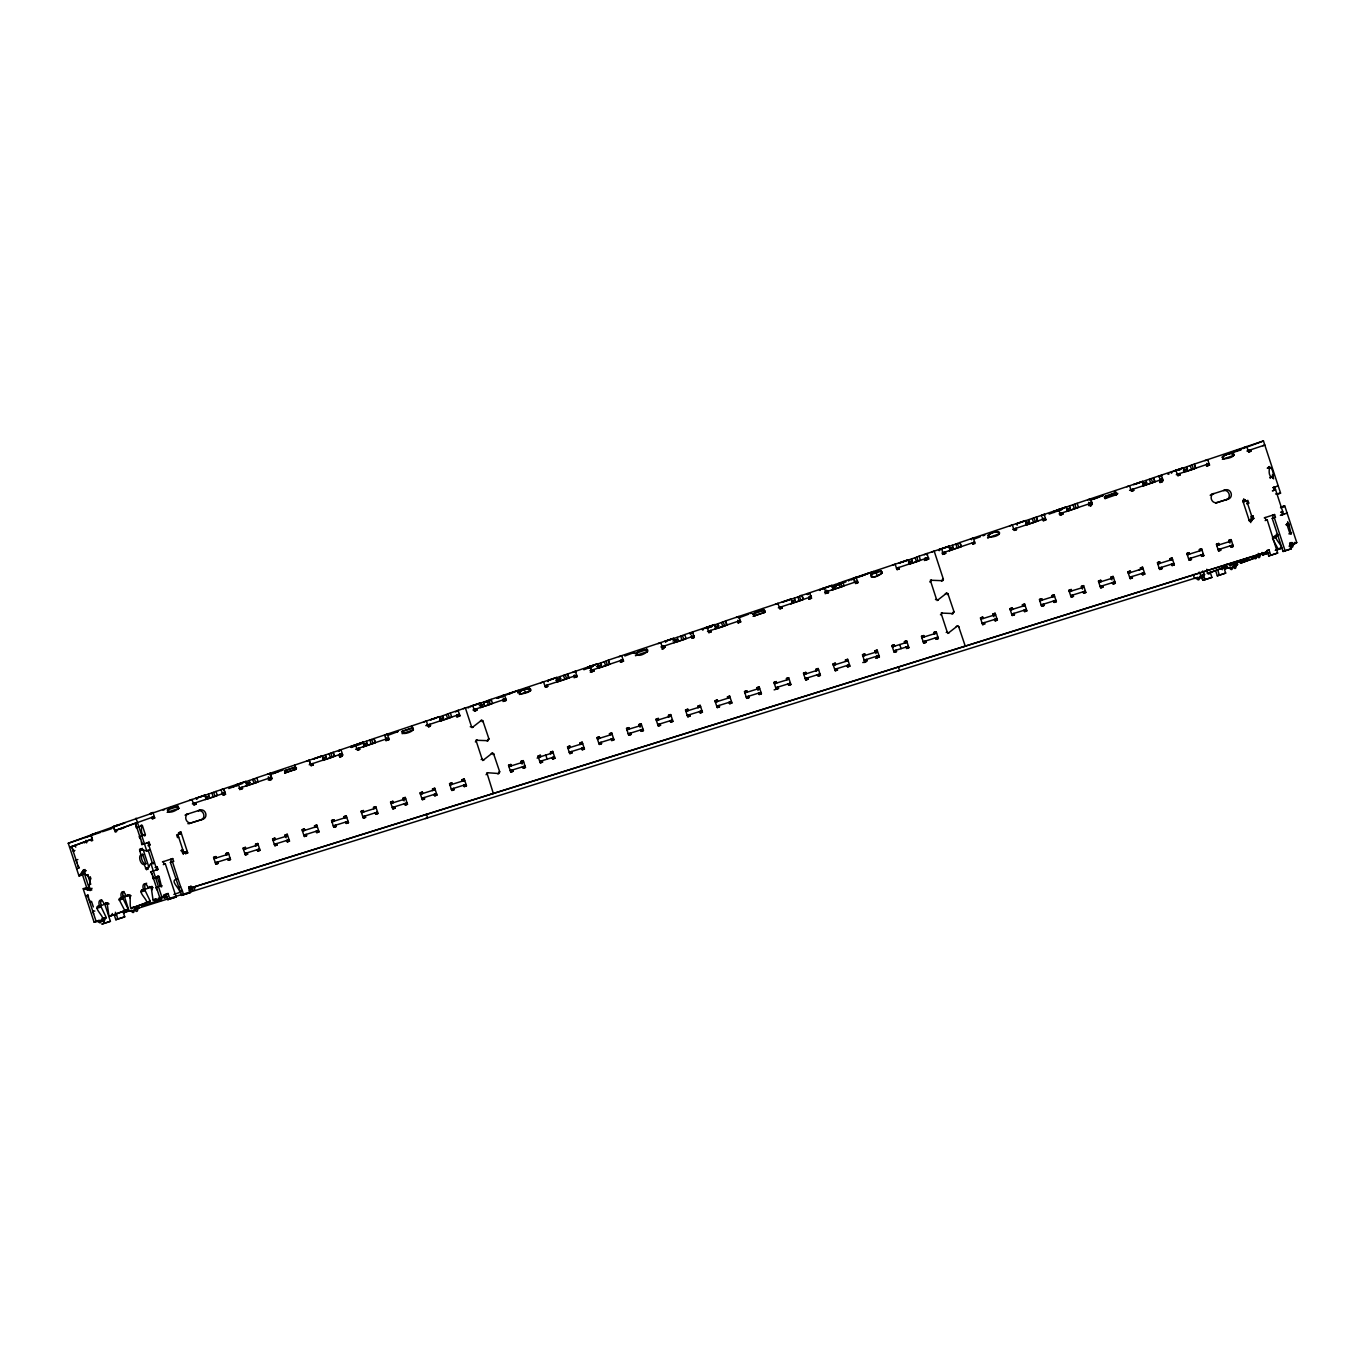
<?xml version="1.0" encoding="UTF-8"?>
<svg xmlns="http://www.w3.org/2000/svg" width="1365" height="1365" viewBox="0 0 1365 1365"><rect width="100%" height="100%" fill="white"/><g stroke="black" fill="none" stroke-linecap="round" stroke-linejoin="round"><path stroke-width="1.5" d="M1114.813 494.778L1114.574 493.823M1258.138 554.753L1256.38 556.425A2.866 1.45 72.7 0 1 1255.681 558.712A2.866 1.45 72.7 0 1 1253.821 557.381L1251.449 557.227L1254.657 556.152M152.198 888.308L152.18 889.741M519.365 694.478L530.251 690.792C531.821 685.793 515.202 691.202 520.253 694.085C537.605 691.816 531.36 683.899 517.745 692.789M79.204 875.938L83.402 870.085L85.159 869.539M85.364 871.177L82.736 874.829L79.016 876.074L69.632 847.324L92.24 838.946L90.841 834.885L117.049 825.535L113.517 826.644L115.291 832.087L116.656 831.575L116.213 830.21L135.408 823.112L142.369 844.423M142.523 848.347L139.537 849.627L140.97 854.865A5.016 2.525 72.7 0 0 140.151 860.496A5.016 2.525 72.7 0 0 144.093 864.386L146.482 869.59L150.747 863.721L154.45 862.492M153.494 863.721L154.279 862.612M1280.489 507.78L1284.567 505.954L1283.765 507.046M412.742 730.207L412.025 725.89L413.424 729.951L412.537 727.937L401.6 731.606M102.785 918.816L101.01 920.488A2.866 1.45 72.7 0 1 100.31 922.774A2.866 1.45 72.7 0 1 98.451 921.443L94.049 922.058L83.146 888.7L86.899 887.574L90.67 888.598M284.603 770.781L295.181 767.181L295.932 769.195L296.461 768.086L295.267 767.164L285.404 770.44L286.155 772.454L284.585 773.034M942.959 580.466L943.369 579.357L941.543 581.081M1278.152 534.466A5.016 2.525 72.7 0 0 1278.357 535.165C1271.225 536.291 1282.093 544.789 1281.581 547.757L1278.032 548.866L1272.897 539.277M1201.132 575.876L1199.357 577.549A2.866 1.45 72.7 0 1 1198.675 579.818A2.866 1.45 72.7 0 1 1196.798 578.487L1194.443 578.351L1193.164 574.443M645.764 649.928L646.771 649.552C631.381 649.382 634.981 661.087 647.505 651.566C648.563 647.181 646.072 653.613 646.874 648.819M472 727.682L481.555 720.276L482.749 720.583L488.994 739.079L487.203 741.058M482.749 760.561L492.304 753.139L493.482 753.446L499.744 771.942L497.952 773.921M937.09 600.583L946.645 593.161L947.822 593.468L954.084 611.964L952.036 614.045M947.839 633.445L957.377 626.04L958.571 626.347L965.243 646.089L963.212 646.839M135.817 908.51L134.043 910.182A2.866 1.45 72.7 0 1 133.361 912.451A2.866 1.45 72.7 0 1 131.484 911.12L129.112 910.984L124.01 895.338M487.629 772.744L498.976 773.546M1281.189 506.927L1284.738 505.818L1296.75 542.587L1289.703 544.993L1289.413 546.119A2.866 1.45 72.7 0 1 1289.447 546.734M129.965 894.723L122.628 897.692L128.174 909.175L124.642 910.284L119.028 899.399L123.191 897.129A5.016 2.525 72.7 0 1 123.515 891.806M130.34 896.31L130.17 897.88M149.689 886.533A5.016 2.525 72.7 0 1 149.945 887.216L148.171 887.779A5.016 2.525 72.7 0 0 144.246 883.889A5.016 2.525 72.7 0 0 143.427 889.536C136.329 890.68 147.096 899.194 146.652 902.129L150.184 901.037L144.639 889.536L152.095 886.533M177.655 808.797L178.73 808.404C166.445 817.601 162.196 806.63 178.03 806.374L178.679 808.421L178.15 806.357L167.195 810.025M413.305 729.883L412.059 730.377M1232.459 455.893L1233.482 455.518C1235.12 450.279 1217.921 456.405 1223.62 458.811C1239.778 457.821 1235.257 447.908 1221.999 457.121M476.999 739.813L476.317 741.383L482.135 759.196L483.756 760.186M942.072 612.714L941.406 614.284L947.225 632.08L948.846 633.07M1234.165 565.554L1232.39 567.226A2.866 1.45 72.7 0 1 1231.708 569.512A2.866 1.45 72.7 0 1 1229.831 568.181L1227.476 568.028L1226.248 564.291M871.092 576.798C874.129 579.255 887.404 570.894 880.169 571.508L881.125 571.133L881.824 573.163L880.852 573.539M998.054 534.312L999.078 533.937C1000.664 528.835 983.773 534.585 989.147 537.247C1005.493 536.343 1000.699 526.173 987.595 535.558M931.34 579.835L930.674 581.405L936.475 599.218L938.113 600.208M83.367 888.683L90.124 890.458L88.964 884.793A5.016 2.525 72.7 0 0 89.783 879.162A5.016 2.525 72.7 0 0 85.859 875.272L83.402 870.085M105.668 902.845A5.016 2.525 72.7 0 1 105.907 903.528L104.15 904.074A5.016 2.525 72.7 0 0 100.225 900.2A5.016 2.525 72.7 0 0 99.406 905.831C92.342 906.821 102.972 915.403 102.614 918.44L106.163 917.331L100.601 905.848L107.511 903.033M1278.288 534.978L1272.726 537.042L1272.521 538.51M357.545 744.3L373.891 738.584L375.273 742.645L363.653 746.757M785.523 601.129L782.077 602.238L790.864 599.081M826.303 587.479L825.825 587.598M1137.096 483.5L1153.442 477.767L1154.824 481.828L1143.205 485.94M168.066 893.495L166.035 894.263L167.81 899.689L169.84 898.938L168.066 893.495L158.016 899.381A2.866 1.45 72.7 0 1 157.333 901.651A2.866 1.45 72.7 0 1 155.456 900.32L153.102 900.183L156.292 899.108M201.747 796.478L215.892 791.444M247.406 785.643L255.869 782.793L254.385 778.767L256.688 777.794L322.345 755.818L323.744 759.878M211.37 797.706L217.274 795.505L216.028 791.393L245.956 781.377L247.355 785.438M255.92 782.776L258.087 781.855L256.825 777.743M322.413 760.356L323.505 759.964L322.106 755.903L313.267 759.077L363.158 742.168L364.54 746.228M330.586 757.814L334.476 756.295L333.077 752.234L334.63 756.244M439.786 716.813L450.262 713.025M481.248 702.941L491.076 699.375M446.27 714.595L447.652 718.655L451.661 717.086L450.416 712.974L480.326 702.958L481.726 707.019M488.687 704.92L492.458 703.436L491.212 699.324L556.732 677.415L558.114 681.459M555.947 677.961L597.529 663.748L598.928 667.809M606.111 661.087L608.261 660.165L609.66 664.226L607.442 665.164L606.111 661.087L597.785 663.953M565.076 679.361L568.847 677.876L567.465 673.815L569 677.825M680.76 636.141L684.65 634.606M724.696 625.938L723.16 621.928L725.463 620.956L726.845 625.016L722.955 626.552M676.34 642.147L686.049 638.666L684.803 634.554L714.731 624.539L716.113 628.6M799.463 600.958C803.149 601.027 796.631 595.038 801.835 595.413L803.234 599.474L802.159 599.918M838.861 583.247L842.632 581.763M801.084 600.378L801.886 600.037M840.482 582.667L841.744 586.779L844.031 585.824L842.785 581.695L908.305 559.786L909.704 563.847M915.267 557.688L919.037 556.203M959.083 547.519L957.548 543.509L959.834 542.553L961.233 546.614L949.613 550.709M916.888 557.108L918.133 561.22L920.437 560.264L919.191 556.135L949.102 546.136L950.501 550.197M1025.559 525.115L1026.651 524.723L1025.269 520.662L1016.413 523.836L1066.304 506.927L1067.703 510.988M1066.355 511.466L1067.464 511.073L1066.065 507.012L1057.21 510.186L1077.036 503.344M1026.958 524.843L1037.639 521.055L1036.24 516.994L1037.775 520.986M1067.771 511.193L1078.435 507.388L1077.19 503.275L1142.71 481.367L1144.092 485.428M1181.032 468.843L1194.238 464.117L1195.638 468.178L1194.017 468.878M1185.912 471.659L1193.744 468.98M111.333 827.855L124.863 822.873M351.351 747.474L360.991 743.874M246.007 785.916L247.099 785.523L245.717 781.462L236.81 784.653L242.253 782.93M556.784 681.954L557.875 681.562L556.476 677.501L548.013 680.538M588.963 668.236L588.417 667.007L597.29 663.851L598.672 667.912L597.58 668.304M822.822 588.605L825.091 587.769L823.078 589.066M1016.447 523.802L1016.857 524.791M1057.21 510.186L1057.653 511.141M286.155 772.454L295.932 769.195L284.688 773.017M402.607 731.231C399.194 736.486 416.973 731.316 412.418 727.954L402.641 731.213L403.34 733.244L402.163 733.688M763.649 612.749C771.208 608.295 749.726 610.309 754.93 615.615L753.071 616.315L764.673 612.373L764.008 610.326L752.78 614.148M881.176 571.116C865.291 571.543 869.846 582.309 881.944 573.129M1114.557 493.072L1115.58 492.697C1085.84 505.46 1125.647 488.687 1116.28 494.727L1105.087 498.549M474.901 705.005L477.221 704.323M474.064 705.193L471.232 706.217L474.252 705.227M714.782 629.077L715.874 628.702L714.475 624.641L705.62 627.798L713.264 625.341M1183.267 467.803L1174.395 470.959L1175.879 470.481M751.484 613.26L750.596 613.516M943.949 548.082L940.144 549.361L948.863 546.222L950.262 550.283L949.17 550.675M838.127 584.493L837.223 584.8L842.836 582.701M826.661 590.209L827.907 592.837M205.211 799.566L206.303 799.173L204.904 795.113L196.048 798.286L201.457 796.58M363.209 746.706L364.301 746.314L362.902 742.253L354.047 745.427L357.715 744.283M433.268 718.843L430.436 719.867L433.456 718.877M429.122 724.559L426.614 725.31M673.986 642.727L675.078 642.352L673.679 638.291L664.823 641.448L671.443 639.332M848.347 580.654L849.201 580.398M1142.761 485.906L1143.853 485.513L1142.454 481.453L1133.598 484.609L1137.267 483.466M69.649 847.324L68.25 843.263L97.871 832.496M152.112 817.379L154.313 816.56L114.831 830.585L113.432 826.525L205.16 795.027L206.542 799.088M117.748 825.125L119.096 824.631L113.432 826.525M85.654 837.41L87.855 836.609M150.218 813.506L153.238 812.482M102.511 831.695L111.589 828.692M189.274 800.436L191.987 799.429L193.779 804.872L196.133 804.087L195.656 802.739L192.363 803.883M221.864 792.365L222.393 793.884L225.106 792.877L223.706 788.816L220.994 789.823L221.437 791.103M176.955 806.766L177.979 806.391M238.363 783.919L235.821 785.438M228.774 788.543L238.175 785.063M267.404 774.296L270.424 773.255M120.239 829.255L124.249 827.634M269.707 774.774L279.125 771.293M306.477 761.226L309.173 760.22L311.288 765.629L313.336 764.878L312.858 763.53L309.224 764.792M273.222 773.597L282.862 770.014L281.412 770.491M72.226 848.296L73.795 850.77M135.937 824.716L136.142 827.685L142.387 825.569L145.39 834.783L144.724 835.96L143.598 835.244L145.355 834.629L144.093 835.107M152.914 812.499L154.723 817.942L152.692 818.693L152.215 817.311M284.398 770.816C286.138 769.109 283.698 772.897 286.104 772.471M294.158 767.557L295.267 767.164M196.133 804.087L194.103 804.838L193.625 803.49M238.738 788.356L271.516 777.35L270.116 773.29L271.925 778.732L269.895 779.483L269.178 777.402M387.609 734.063L384.589 735.087L385.988 739.148L388.701 738.158L355.6 749.266M223.672 788.833L225.532 794.242L223.502 795.01L222.563 792.297M268.308 778.289L271.516 777.35M74.375 850.651L73.113 851.026L74.887 850.463M242.526 788.561L240.496 789.311L240.018 787.963L242.066 787.213L242.526 788.561L239.609 789.618M294.857 769.587L295.932 769.195M296.188 769.178L294.84 765.1L295.557 769.399M423.645 722.034L426.358 721.027L428.183 726.453L430.521 725.668L430.06 724.303L428.03 725.071L428.491 726.419L430.521 725.668M388.53 735.104L397.932 731.606M458.401 710.38L455.552 711.916M463.366 708.708L465.397 707.957L471.454 726.453L473.024 727.306M411.36 728.347L412.384 727.972M338.452 751.381L340.909 749.607L342.734 755.033L340.704 755.783L340.124 754.094M501.723 695.911L504.743 694.87M485.701 702.378L491.178 700.347M496.758 698.283L503.037 695.979M507.831 694.188L514.724 691.663M516.38 690.997L517.574 690.707M359.729 749.351L357.681 750.102L357.221 748.754L359.251 748.003L359.729 749.351L357.374 750.136L355.514 744.727L352.938 745.972M526.139 687.738L527.214 688.625M540.796 682.841L543.526 681.818L545.386 687.243L547.723 686.458L547.263 685.093L545.232 685.844L545.693 687.209L547.723 686.458M186.425 814.444L188.455 813.694A4.777 4.112 69.7 0 0 185.998 819.444A4.777 4.112 69.7 0 0 191.424 822.754L203.214 819.068A4.777 4.112 69.7 0 0 205.671 813.301A4.777 4.112 69.7 0 0 200.245 810.008L186.425 814.444A4.777 4.112 69.7 0 0 185.077 815.212M426.58 725.515L427.757 725.088M385.766 740.683L386.79 740.308L386.312 738.943M387.268 734.097L389.127 739.523L387.097 740.274L386.261 737.851M200.245 810.008L198.215 810.759A4.777 4.112 69.7 0 1 203.556 813.864A4.777 4.112 69.7 0 1 201.525 819.7L203.214 819.068M528.528 689.137L529.586 688.762M590.311 670.727L591.318 670.351L589.936 666.291L587.479 668.065M472.955 710.005L505.835 698.965L503.122 699.972M618.976 656.667L621.689 655.678L623.532 661.104L621.485 661.854L620.904 660.114M458.077 710.414L459.937 715.823L457.906 716.574L457.207 714.543M583.862 669.754L593.263 666.257M476.931 710.141L474.884 710.892L474.423 709.544L476.453 708.793L476.931 710.141L474.303 711.097M528.869 691.304L530.558 690.758L529.62 688.062M624.795 655.985L634.213 652.487M658.049 643.615L660.745 642.608L662.588 648.017L664.926 647.249L664.465 645.884L662.435 646.635L662.895 648L664.926 647.249M502.968 701.508L506.33 700.313L504.47 694.887M573.965 676.255L576.73 675.317L544.891 685.895M634.998 653.562L646.771 649.552M712.342 626.347L706.695 628.446L706.217 627.61M736.179 617.458L738.892 616.468L740.717 621.894L738.687 622.645L737.868 620.222M575.262 671.205L577.139 676.613L575.092 677.364L574.29 675.01M620.375 660.728L623.088 659.739L591.318 670.351M594.116 670.932L592.086 671.682L591.625 670.334L593.656 669.584L594.116 670.932L590.328 672.28M762.933 608.517L765.014 612.322M76.969 862.817L76.082 860.087L77.856 859.54M140.68 839.219L139.111 836.745L143.581 835.192C138.94 832.275 143.769 821.457 140.595 826.03M646.464 651.958L647.505 651.566L635.425 655.627L637.728 654.825L637.028 652.794M738.482 617.953L748.754 614.148M775.235 604.388L777.948 603.398M661.138 647.044L693.881 636.056M691.338 636.994L694.103 636.056M752.815 614.114C755.22 611.895 752.371 615.956 754.913 615.632M821.593 588.878L824.324 587.871L826.183 593.297M762.967 610.718L764.059 610.309M187.841 823.641A4.777 4.112 69.7 0 0 189.394 823.505L191.424 822.754M707.514 631.517L740.291 620.529L737.748 621.467M77.788 865.308L79.358 867.782L76.645 868.771M141.482 841.71L141.704 844.679L149.126 842.205L150.013 844.918L147.983 845.669M201.303 819.768L189.394 823.505M856.316 577.241L853.296 578.282L854.695 582.343L857.715 581.302M692.464 631.995L694.324 637.404L692.294 638.155L691.372 635.459M848.33 580.654L853.825 578.624M865.598 574.273L870.188 572.72M870.307 572.686L873.515 571.491M711.319 631.722L709.288 632.473L708.827 631.125L710.858 630.374L711.319 631.722L708.708 632.678M840.567 583.862L846.044 581.814M851.641 579.75L856.401 577.941M862.697 575.655L868.225 573.402L867.475 573.846M892.369 565.212L895.133 564.189L896.976 569.597L899.33 568.813L898.87 567.465L896.822 568.215L897.3 569.58L899.33 568.813M778.323 607.835L811.049 596.846M871.416 574.392L870.904 574.631M932.159 551.87L934.189 551.119L943.369 579.221L942.294 579.357M147.096 842.956L149.126 842.205M808.677 597.716L811.373 596.812L811.015 595.805M782.128 608.039L780.097 608.79L779.637 607.425L781.667 606.674L782.128 608.039L779.79 608.807L777.931 603.398M824.682 592.325L857.408 581.336M480.531 720.652L481.555 720.276M970.566 539.056L973.586 538.015M809.667 592.785L811.527 598.194L809.496 598.945L808.797 596.914M178.883 832.787L180.914 832.036L187.722 852.886L185.691 853.637M828.521 592.512L826.49 593.263L826.03 591.915L828.06 591.147L828.521 592.512L825.177 593.707M974.746 538.834L980.394 536.735M1009.622 525.986L1012.335 524.979L1014.178 530.388L1016.533 529.603L1016.072 528.255L1014.024 529.006L1014.502 530.371L1016.533 529.603M482.169 721.641L483.176 721.266M856.06 577.259L857.92 582.667L855.889 583.435L854.951 580.671M178.644 834.39L181.357 833.384L176.631 834.868L177.518 837.581L178.696 837.223M470.26 726.743L472.802 727.357M928.558 557.603L925.538 558.643L925.197 557.62M997.354 532.282L998.378 531.906M941.884 553.115L974.661 542.11L972.631 542.861L972.972 543.867M924.361 560.52L926.391 559.769L925.914 558.421M1049.122 514.093L1062.038 509.418M1087.751 499.846L1090.789 498.805M924.241 554.838L926.869 553.576L928.729 558.985L926.699 559.735L925.999 557.705M945.723 553.303L943.693 554.054L943.232 552.706L945.263 551.938L945.723 553.303L942.515 554.446M999.078 533.937L987.526 537.861L989.113 537.349M1090.055 500.324L1099.473 496.826M1126.825 486.776L1129.538 485.769L1131.38 491.178L1133.735 490.393L1133.257 489.045L1131.227 489.796L1131.687 491.144L1133.735 490.393M1093.57 499.146L1103.176 495.563L1101.487 496.126M1012.711 529.415L1045.454 518.427L1042.741 519.434L1042.229 517.898M1104.797 496.348L1115.58 492.697M1059.086 513.905L1091.863 502.9L1090.464 498.839L1092.324 504.248L1090.294 504.999L1089.577 502.934M1041.785 516.635L1041.341 515.373L1044.071 514.366L1045.931 519.775L1043.901 520.526L1043.082 518.154M1204.954 460.619L1207.974 459.596M1089.151 503.907L1091.863 502.9M1062.926 514.093L1060.895 514.844L1060.417 513.479L1062.465 512.728L1062.926 514.093L1059.871 515.185M1104.985 498.566L1106.52 497.986L1105.821 495.956M1231.708 451.679L1233.789 455.483M1115.256 495.103L1116.587 494.693L1115.188 490.632L1115.905 494.949M1244.027 447.566L1246.723 446.56L1248.583 451.969L1250.92 451.184L1250.459 449.836L1248.429 450.587L1248.89 451.934L1250.92 451.184M1129.572 490.325L1162.656 479.217L1159.943 480.224L1159.602 479.2M1227.937 453.76L1237.355 450.279M1223.961 455.449L1241.126 449.853M1242.764 448.624L1263.461 440.963L1280.609 493.192L1277.077 494.301M1231.759 453.863L1232.783 453.487M1176.289 474.696L1209.066 463.69L1206.353 464.68M1161.274 475.139L1163.134 480.565L1161.103 481.316L1160.045 478.262M1180.128 474.884L1178.08 475.634L1177.62 474.269L1179.65 473.518L1180.128 474.884L1177.773 475.668L1175.913 470.243L1173.286 471.505M1222.358 459.288L1233.482 455.518M1246.945 451.047L1264.86 445.024L1262.83 445.775M1207.667 459.63L1209.526 465.038L1207.496 465.789L1206.66 463.383M475.822 740.257L488.226 740.683M180.811 850.668L182.859 849.917L181.664 850.276L182.569 853.006L187.278 851.521L184.565 852.528M475.344 741.878L476.368 741.502M487.936 739.318L488.96 738.943M170.386 862.424L173.594 861.298L172.707 858.585L170.676 859.336L171.563 862.049L170.386 862.424L181.579 895.406L190.486 892.505L188.711 887.062L191.066 886.312L191.51 887.677L189.479 888.427L189.035 887.079L191.066 886.312M155.098 867.44L157.129 866.69L158.016 869.403L155.985 870.153M930.299 580.227L942.567 580.705M163.305 864.625L165.336 863.874L176.153 896.976L167.81 899.689M929.684 581.9L930.708 581.524M85.534 895.986L88.247 894.979L88.452 897.948M152.163 874.351L150.594 871.877L158.016 869.403M88.896 899.313L90.465 901.77M152.607 875.716L152.812 878.685L159.057 876.569L161.565 886.909L160.268 886.243L157.265 877.03L157.76 875.869L158.954 876.33L156.361 877.576M91.301 901.565L89.783 902.026L91.557 901.48L93.332 906.923M491.281 753.514L492.304 753.139M215.909 856.572L213.878 857.339L214.322 858.687L216.352 857.937L215.909 856.572L213.554 857.322L215.772 864.113L218.127 863.38L217.683 862.015L215.653 862.765L216.097 864.13L218.127 863.38M492.901 754.521L493.925 754.128M226.266 853.466L228.296 852.716L230.514 859.506L228.484 860.257L228.04 858.909M481.128 759.571L482.135 759.196M1267.368 468.127C1272.658 462.803 1275.439 480.582 1271.412 476.948C1266.566 474.286 1271.549 462.991 1268.358 467.649M245.41 847.375L243.362 848.126L243.823 849.491L245.854 848.723L245.41 847.375L243.038 848.109L245.273 854.9L247.628 854.166L247.184 852.818L245.154 853.569L245.598 854.917L247.628 854.166M226.027 855.07L228.74 854.063L213.998 858.67M255.75 844.253L257.797 843.502L260.015 850.31L257.985 851.06L257.541 849.695M274.894 838.161L272.863 838.912L273.307 840.277L275.338 839.526L274.894 838.161L272.539 838.895L274.757 845.703L277.112 844.969L276.668 843.604L274.638 844.355L275.082 845.72L277.112 844.969M255.528 845.873L258.241 844.867L243.482 849.474M287.025 840.482L287.469 841.847L289.499 841.096L287.281 834.288L285.251 835.039L286.138 837.769M304.395 828.947L302.365 829.698L302.808 831.063L304.839 830.312L304.395 828.947L302.023 829.681L304.258 836.489L306.613 835.755L306.17 834.39L304.139 835.141L304.583 836.506L306.613 835.755M104.15 904.074L107.954 902.777M123.993 891.499L122.236 892.045A5.016 2.525 72.7 0 1 126.16 895.935C132.61 892.181 128.822 906.224 130.989 907.93L133.855 907.043M148.171 887.779L151.976 886.465M314.752 825.842L316.782 825.074L319.001 831.882L316.97 832.633L316.526 831.268M1211.83 494.267L1213.86 493.516A4.777 4.112 69.7 0 0 1211.403 499.266A4.777 4.112 69.7 0 0 1216.829 502.576L1228.619 498.89A4.777 4.112 69.7 0 0 1231.076 493.14A4.777 4.112 69.7 0 0 1225.668 489.83L1211.83 494.267A4.777 4.112 69.7 0 0 1210.192 495.341M227.358 859.148L230.071 858.158L215.329 862.748M333.879 819.734L331.849 820.501L332.292 821.849L334.323 821.099L333.879 819.734L331.524 820.484L333.743 827.275L336.114 826.542L335.671 825.177L333.623 825.927L334.067 827.292L336.114 826.542M945.365 593.639L946.645 593.161M1225.668 489.83L1223.62 490.581A4.777 4.112 69.7 0 1 1229.046 493.891A4.777 4.112 69.7 0 1 1226.589 499.641L1215.652 503.071M314.513 827.446L317.226 826.439L302.484 831.046M344.236 816.628L346.266 815.878L348.502 822.668L346.454 823.419L346.01 822.071M256.859 849.951L259.572 848.945L244.83 853.552M363.38 810.537L361.35 811.288L361.793 812.653L363.824 811.885L363.38 810.537L361.025 811.271L363.244 818.062L365.598 817.328L365.155 815.98L363.124 816.731L363.568 818.079L365.598 817.328M947.242 594.543L948.265 594.167M159.995 886.397L162.025 885.646L160.268 886.243M344.014 818.232L346.71 817.226L331.968 821.832M373.737 807.415L375.767 806.664L377.986 813.472L375.955 814.222L375.512 812.857M935.469 599.593L936.475 599.218M286.36 840.738L289.056 839.731L274.314 844.338M392.881 801.323L390.834 802.074L391.277 803.439L393.325 802.688L392.881 801.323L390.509 802.057L392.745 808.865L395.099 808.131L394.656 806.766L392.625 807.517L393.069 808.882L395.099 808.131M405.013 803.644L405.456 805.009L407.487 804.258L405.269 797.45L403.221 798.201L404.108 800.931M1272.862 476.453L1272.743 478.415M93.639 913.816L92.752 911.103L94.85 911.069M157.35 890.219L155.781 887.745L158.221 886.943M315.844 831.524L318.557 830.517L303.815 835.124M422.365 792.11L420.335 792.86L420.778 794.225L422.809 793.475L422.365 792.11L420.01 792.843L422.229 799.651L424.583 798.917L424.14 797.552L422.109 798.303L422.553 799.668L424.583 798.917M402.999 799.822L405.712 798.815L390.953 803.422M432.722 789.004L434.753 788.253L436.971 795.044L434.94 795.795L434.497 794.447M345.345 822.31L348.058 821.321L333.299 825.91M451.866 782.913L449.836 783.664L450.279 785.011L452.31 784.261L451.866 782.913L449.495 783.646L451.73 790.437L454.084 789.704L453.641 788.339L451.61 789.107L452.054 790.454L454.084 789.704M432.483 790.608L435.196 789.601L420.454 794.208M462.223 779.79L464.254 779.04L466.472 785.831L464.441 786.598L463.998 785.233M374.829 813.113L377.542 812.107L362.8 816.714M461.984 781.394L464.697 780.405L449.938 784.994M1215.686 503.003L1216.829 502.576M178.525 887.352L180.555 886.602L182.279 890.56L183.61 894.638L181.579 895.406M486.571 773.119L487.834 772.641M404.33 803.9L407.043 802.893L392.284 807.5M510.851 764.485L508.821 765.236L509.264 766.601L511.295 765.85L510.851 764.485L508.497 765.219L510.715 772.027L513.069 771.293L512.626 769.928L510.595 770.679L511.039 772.044L513.069 771.293M1226.589 499.641L1228.619 498.89M522.983 766.806L523.426 768.171L525.457 767.42L523.239 760.612L521.208 761.363L522.095 764.093M486.077 774.74L487.083 773.443L493.328 793.44L491.298 794.191M433.814 794.686L436.527 793.679L421.785 798.286M165.711 894.246L163.663 894.996L164.107 896.361L158.357 898.238M540.335 755.272L538.305 756.022L538.748 757.387L540.796 756.637L540.335 755.272L537.981 756.005L540.199 762.813L542.57 762.08L542.127 760.714L540.096 761.465L540.54 762.83L542.57 762.08M520.969 762.984L523.682 761.977L508.94 766.584M550.692 752.166L552.723 751.415L554.958 758.206L552.927 758.957L552.484 757.609M498.686 772.198L499.709 771.822M163.322 896.6L161.548 898.272A2.866 1.45 72.7 0 1 160.865 900.542A2.866 1.45 72.7 0 1 159.005 899.211M164.107 896.361L166.155 895.594M463.315 785.489L466.028 784.483L451.286 789.089M569.836 746.075L567.806 746.826L568.25 748.174L570.28 747.423L569.836 746.075L567.482 746.809L569.7 753.599L572.054 752.866L571.611 751.501L569.58 752.269L570.024 753.617L572.054 752.866M550.47 753.77L553.183 752.763L538.424 757.37M115.837 919.754L117.868 918.986L116.537 914.908L114.506 915.659L115.837 919.754L124.744 916.853L122.969 911.41L125.324 910.66L125.768 912.025L123.737 912.776L123.294 911.428M180.231 891.311L182.279 890.56M580.193 742.952L582.224 742.202L584.442 748.993L582.411 749.76L581.968 748.395M158.357 900.354L142.096 906.172L145.645 905.063M167.008 896.941L164.107 898.016L167.213 897.061M173.867 894.416L180.385 892.198M192.823 887.387L191.049 889.059L196.355 886.277M599.337 736.861L597.29 737.612L597.751 738.977L599.781 738.226L599.337 736.861L596.966 737.595L599.201 744.403L601.556 743.652L601.112 742.304L599.081 743.055L599.525 744.42L601.556 743.652M1277.043 486.35L1278.22 485.906L1272.862 487.732L1274.688 487.015L1283.578 514.213L1281.035 515.151M579.954 744.556L582.667 743.567L567.925 748.157M609.677 733.739L611.725 732.988L613.943 739.796L611.912 740.547L611.469 739.182M1243.754 498.788L1243.959 501.757L1246.672 500.75L1252.609 518.888M522.3 767.062L525.013 766.055L510.271 770.662M628.821 727.647L626.791 728.398L627.235 729.763L629.265 729.012L628.821 727.647L626.467 728.381L628.685 735.189L631.039 734.455L630.596 733.09L628.565 733.841L629.009 735.206L631.039 734.455M1245.494 501.126L1245.051 499.761L1243.02 500.511L1243.464 501.876M640.953 729.968L641.396 731.333L643.427 730.582L641.209 723.774L639.178 724.542L640.066 727.255M941.168 613.056L953.316 613.568M110.411 921.324L102.068 924.037L110.411 921.324L104.644 903.698M551.801 757.848L554.514 756.841L539.755 761.448M658.322 718.434L656.292 719.201L656.736 720.549L658.766 719.799L658.322 718.434L655.968 719.184L658.186 725.975L660.541 725.242L660.097 723.877L658.067 724.627L658.51 725.992L660.541 725.242M668.679 715.328L670.71 714.577L672.928 721.368L670.898 722.119L670.454 720.771M940.434 614.779L941.441 614.404M581.285 748.651L583.998 747.645L569.256 752.251M687.806 709.237L685.776 709.988L686.22 711.353L688.25 710.585L687.806 709.237L685.452 709.971L687.67 716.761L690.042 716.028L689.598 714.68L687.55 715.431L688.011 716.779L690.042 716.028M668.441 716.932L671.153 715.925L656.411 720.532M698.163 706.115L700.194 705.364L702.429 712.172L700.399 712.922L699.938 711.557M953.026 612.22L954.05 611.844M610.786 739.438L613.499 738.431L598.757 743.038M717.308 700.023L715.277 700.774L715.721 702.139L717.751 701.388L717.308 700.023L714.953 700.757L717.171 707.565L719.526 706.831L719.082 705.466L717.052 706.217L717.495 707.582L719.526 706.831M1246.706 503.856L1248.736 503.105L1247.849 500.392L1243.14 501.859M697.942 707.735L700.637 706.729L685.895 711.336M727.664 696.901L729.695 696.15L731.913 702.958L729.883 703.709L729.439 702.344M640.287 730.224L642.983 729.217L628.241 733.824M747.252 692.174L746.809 690.809L744.761 691.56L745.205 692.925M758.94 693.13L759.384 694.495L761.414 693.744L759.196 686.936L757.148 687.704L758.053 690.417M669.771 721.01L672.484 720.02L657.742 724.61M776.293 681.596L774.262 682.364L774.706 683.711L776.736 682.961L776.293 681.596L773.938 682.346L776.156 689.137M756.927 689.308L759.64 688.301L744.88 692.908M786.65 678.49L788.68 677.74L790.898 684.53L788.868 685.281L788.424 683.933M699.272 711.813L701.985 710.807L687.226 715.414M805.794 672.399L803.763 673.15L804.207 674.515L806.237 673.747L805.794 672.399L803.422 673.133L805.657 679.924L808.012 679.19L807.568 677.842L805.538 678.593L805.981 679.941L808.012 679.19M816.151 669.277L818.181 668.526L820.399 675.334L818.369 676.085L817.925 674.72M728.756 702.6L731.469 701.593L716.727 706.2M835.278 663.185L833.247 663.936L833.691 665.301L835.721 664.55L835.278 663.185L832.923 663.919L835.141 670.727L837.513 669.993L837.069 668.628L835.022 669.379L835.465 670.744L837.513 669.993M815.912 670.898L818.625 669.891L803.866 674.498M845.635 660.063L847.665 659.312L849.9 666.12L847.853 666.871L847.409 665.506M758.257 693.386L760.97 692.379L746.211 696.986M864.779 653.971L862.748 654.722L863.192 656.087L865.222 655.337L864.779 653.971L862.424 654.705L864.642 661.513L866.997 660.779L866.553 659.414L864.523 660.165L864.966 661.53L866.997 660.779M749.027 697.617L746.996 698.368L746.553 697.003L748.583 696.252L749.027 697.617L746.672 698.351L744.437 691.543L746.809 690.809M876.91 656.309L877.354 657.657L879.384 656.906L877.166 650.115L875.136 650.866L876.023 653.579M787.742 684.172L790.454 683.183L775.712 687.772M894.263 644.775L892.232 645.526L892.676 646.874L894.723 646.123L894.263 644.775L891.908 645.509L894.126 652.299L896.498 651.566L896.054 650.201L894.024 650.968L894.467 652.316L896.498 651.566M425.556 818.539L427.603 817.789L426.358 813.967M778.511 688.404L776.48 689.154L776.037 687.789L778.067 687.039L778.511 688.404L774.126 689.888M904.62 641.652L906.65 640.902L908.885 647.693L906.855 648.46L906.411 647.095M817.243 674.975L819.956 673.969L805.214 678.576M923.764 635.561L921.733 636.312L922.177 637.677L924.207 636.926L923.764 635.561L921.409 636.295L923.627 643.103L925.982 642.352L925.538 641.004L923.508 641.755L923.951 643.12L925.982 642.352M904.398 643.256L907.111 642.267L892.352 646.856M934.121 632.439L936.151 631.688L938.369 638.496L936.339 639.247L935.895 637.882M846.744 665.762L849.457 664.755L834.697 669.362M933.882 634.06L936.595 633.053L921.853 637.66M1251.415 519.263L1251.876 520.611L1249.828 521.379L1249.385 520.014L1253.787 518.529L1252.899 515.799L1250.852 516.55L1251.756 519.28M956.234 626.467L957.377 626.04M876.228 656.548L878.941 655.541L864.199 660.148M983.192 618.499L982.749 617.134L980.718 617.884L981.162 619.249M994.88 619.471L995.324 620.819L997.371 620.068L995.136 613.277L993.106 614.028L993.993 616.741M862.765 662.571L866.417 661.223M905.729 647.351L908.442 646.345L893.683 650.951M946.201 632.456L947.225 632.08M1012.25 607.937L1010.219 608.688L1010.663 610.036L1012.693 609.285L1012.25 607.937L1009.895 608.671L1012.113 615.461L1014.468 614.728L1014.024 613.363L1011.994 614.131L1012.438 615.479L1014.468 614.728M992.867 615.632L995.58 614.625L980.838 619.232M1022.607 604.814L1024.637 604.064L1026.855 610.855L1024.825 611.622L1024.381 610.257M935.213 638.138L937.926 637.131L923.184 641.738M1041.734 598.723L1039.703 599.474L1040.147 600.839L1042.178 600.088L1041.734 598.723L1039.379 599.457L1041.597 606.265L1043.969 605.514L1043.525 604.166L1041.478 604.917L1041.939 606.282L1043.969 605.514M1022.368 606.418L1025.081 605.429L1010.339 610.019M1052.091 595.601L1054.121 594.85L1056.356 601.658L1054.326 602.409L1053.865 601.044M1071.235 589.509L1069.205 590.26L1069.648 591.625L1071.679 590.874L1071.235 589.509L1068.88 590.243L1071.098 597.051L1073.453 596.317L1073.009 594.952L1070.979 595.703L1071.423 597.068L1073.453 596.317M1272.231 518.376L1275.456 517.25L1274.569 514.537L1272.521 515.288L1273.426 518L1272.231 518.376L1283.049 551.477L1291.392 548.747L1289.618 543.304L1291.973 542.57L1292.416 543.935M1280.66 512.25L1282.69 511.5L1281.513 511.858L1282.4 514.588L1287.11 513.104L1286.103 513.479M1051.869 597.222L1054.565 596.215L1039.823 600.822M1083.366 591.83L1083.81 593.195L1085.84 592.444L1083.622 585.636L1081.592 586.404L1082.479 589.117M994.215 619.71L996.911 618.72L982.169 623.31M1100.736 580.296L1098.688 581.063L1099.132 582.411L1101.18 581.661L1100.736 580.296L1098.364 581.046L1100.6 587.837L1102.954 587.104L1102.51 585.739L1100.48 586.489L1100.924 587.854L1102.954 587.104M1112.867 582.633L1113.311 583.981L1115.341 583.23L1113.123 576.439L1111.076 577.19L1111.98 579.903M1265.167 520.577L1267.198 519.826L1277.64 553.047L1268.716 555.947L1266.942 550.505L1268.972 549.754L1270.747 555.197L1268.716 555.947M1023.699 610.513L1026.412 609.507L1011.67 614.114M1130.22 571.099L1128.19 571.85L1128.633 573.215L1130.664 572.447L1130.22 571.099L1127.865 571.833L1130.084 578.624L1132.438 577.89L1131.995 576.542L1129.964 577.293L1130.408 578.641L1132.438 577.89M1110.854 578.794L1113.567 577.787L1098.808 582.394M1140.577 567.976L1142.607 567.226L1144.826 574.034L1142.795 574.784L1142.351 573.419M1053.2 601.3L1055.913 600.293L1041.154 604.9M1159.721 561.885L1157.691 562.636L1158.134 564.001L1160.165 563.25L1159.721 561.885L1157.349 562.619L1159.585 569.427L1161.939 568.693L1161.496 567.328L1159.465 568.079L1159.909 569.444L1161.939 568.693M1138.666 570.075L1143.051 568.591L1128.309 573.198M1170.078 558.763L1172.108 558.012L1174.327 564.82L1172.296 565.571L1171.852 564.206M1082.684 592.086L1085.397 591.079L1070.655 595.686M1189.205 552.671L1187.175 553.422L1187.618 554.787L1189.649 554.036L1189.205 552.671L1186.85 553.405L1189.069 560.213L1191.44 559.479L1190.997 558.114L1188.949 558.865L1189.393 560.23L1191.44 559.479M1169.839 560.384L1172.552 559.377L1157.81 563.984M1199.562 549.566L1201.592 548.798L1203.828 555.606L1201.78 556.357L1201.337 555.009M1112.185 582.872L1114.898 581.882L1100.156 586.472M1218.706 543.458L1216.676 544.226L1217.119 545.573L1219.15 544.823L1218.706 543.458L1216.351 544.208L1218.57 550.999L1220.924 550.266L1220.481 548.901L1218.45 549.651L1218.894 551.016M1230.838 545.795L1231.281 547.143L1233.312 546.392L1231.093 539.602L1229.063 540.352L1229.95 543.065M1141.686 573.675L1144.382 572.669L1129.64 577.276M1228.824 541.956L1231.537 540.95L1216.795 545.556M1171.17 564.462L1173.883 563.455L1159.141 568.062M1200.671 555.248L1203.384 554.241L1188.625 558.848M1286.018 524.74L1288.679 523.87L1291.222 534.176L1289.959 533.681L1286.888 524.314L1287.417 523.136L1288.628 523.716L1286.513 524.331M1230.155 546.034L1232.868 545.044L1218.126 549.651M897.47 671.188L899.501 670.437L898.255 666.632M1288.867 533.869L1291.648 532.93L1290.625 533.306M1261.687 553.644L1259.912 555.316A2.866 1.45 72.7 0 1 1259.332 557.551A2.866 1.45 72.7 0 1 1257.557 556.63M1268.972 549.754L1265.031 552.603L189.479 888.427M1291.973 542.57L1289.942 543.321L1290.386 544.686M1208.537 574.068L1210.567 573.317L1211.898 577.395L1202.975 580.296L1202.087 577.583M1224.2 567.669L1224.661 569.034L1226.691 568.284L1226.248 566.919L1223.876 567.652L1225.668 573.095L1217.324 575.825L1215.976 571.747M1255.203 557.773L1240.461 563.216L1255.783 557.756M1268.375 552.893L1262.471 555.077L1268.955 552.876M1275.251 550.334L1281.735 548.15L1275.831 550.334M1258.735 556.664L1259.281 556.442M1296.75 542.587L1292.945 545.01A2.866 1.45 72.7 0 1 1290.932 546.717M1202.975 580.296L1211.898 577.395M1217.324 575.825L1225.668 573.095M1283.049 551.477L1291.392 548.747M122.867 823.573L124.573 822.976M254.385 778.767L242.543 782.827M208.367 794.174L209.067 796.205L205.415 797.501M249.164 780.524L249.863 782.554L246.229 783.851M325.382 755.033L326.269 756.995L322.618 758.292M396.311 732.084L397.863 731.538M366.366 741.314L367.066 743.345L363.414 744.642M442.755 715.772L443.454 717.802L441.134 718.621M511.124 693.284L508.548 693.966L509.572 693.829M483.551 702.122L484.251 704.152L481.282 705.193M591.625 666.734L593.041 666.239M559.94 676.562L560.64 678.593L558.336 679.412M600.736 662.912L601.436 664.943L599.133 665.762M682.056 640.236L680.657 636.175L674.839 638.172M723.16 621.928L715.635 624.522M677.142 637.353L677.842 639.383L675.538 640.202M715.669 626.774L718.638 625.733L717.939 623.703M799.549 596.369L790.335 599.542M841.744 586.779L840.14 587.342L838.639 583.316L832.155 585.551M794.328 598.143L795.01 600.173L792.707 600.992M835.124 584.493L835.824 586.523L833.52 587.342M918.133 561.22L916.546 561.783L915.028 557.756L907.537 560.332M957.548 543.509L944.239 548.065M911.513 558.933L912.212 560.964L908.578 562.244M952.326 545.283L953.026 547.314L949.375 548.593M1028.715 519.724L1029.415 521.754L1025.78 523.034M1069.512 506.074L1070.211 508.104L1066.918 509.264M1145.918 480.514L1146.617 482.545L1142.624 483.944M1186.714 466.864L1187.413 468.895L1183.421 470.294M213.674 792.382L215.124 796.426M332.258 757.234L330.927 753.156M373.054 743.584L371.741 739.506M682.432 635.544L683.899 639.588M566.629 678.832L565.298 674.737M1034.022 517.932L1035.472 521.959M1076.217 508.343L1074.886 504.248M877.149 657.759L875.613 658.271M518.478 690.4L517.676 690.673M866.024 661.871L864.062 662.52M1060.571 509.845L1062.704 509.094M607.357 665.199L605.753 665.762M433.814 718.655L439.291 716.71L440.69 720.771L439.598 721.147M474.628 705.005L480.088 703.06L481.487 707.121L480.395 707.497M590.465 670.829L593.212 669.857M825.637 587.581L831.66 585.431L833.06 589.492L831.968 589.885M865.325 574.375L859.37 576.576L860.274 576.286M662.213 649.006L663.851 648.409L662.025 648.904M791.171 603.535L792.263 603.142L791.103 598.996L725.6 620.904L726.999 624.965M825.398 592.222L828.128 591.25M908.356 564.325L909.465 563.933L908.066 559.872L899.211 563.028L902.777 561.919M1091.318 499.982L1090.43 500.29M1183.557 472.256L1184.649 471.863L1183.506 467.717L1153.579 477.716L1154.978 481.777M1090.191 505.818L1091.283 505.425M240.547 784.193L242.356 783.561M982.988 535.78L984.848 535.148M1169.105 473.962L1167.979 474.355M709.681 627.218L711.796 626.501M113.96 826.985L111.418 827.838M163.049 810.11L164.5 809.599M861.998 575.911L855.974 577.89M480.582 703.163L479.217 703.64M632.114 653.17L634.077 652.504M598.467 665.984L597.102 666.461M715.328 626.893L718.638 625.733M1178.882 470.243L1180.043 469.833M358.807 744.607L360.906 743.908M487.902 701.866L486.896 702.207M831.473 585.773L830.091 586.25M498.822 697.822L497.338 698.112L502.917 696.218M907.179 560.452L903.425 561.715M270.884 779.023L269.127 779.603L268.291 776.839M1091.386 504.504L1089.475 505.135L1088.639 502.371M508.684 693.915L515.748 691.509M789.635 599.781L785.575 601.129M860.257 576.303L865.564 574.494M478.535 703.879L477.545 704.204M1088.656 503.821L1091.181 502.985M595.055 664.892L593.314 665.472M833.315 586.268L838.724 584.493M268.632 778.169L271.021 777.385M329.084 753.787L330.484 757.848L322.857 760.407M487.066 700.945L488.465 705.005L484.643 706.268M1263.461 440.963L1194.375 464.066L1195.774 468.127M436.425 717.973L434.207 718.69M508.138 694.103L508.974 694.017M548.218 680.487L552.057 679.275M553.61 678.763L552.501 679.122M1176.545 470.26L1180.094 469.168M497.269 698.146L498.344 697.976M829.118 586.592L826.32 587.479M1032.23 518.546L1033.629 522.607M1190.229 465.687L1191.628 469.748M1235.206 451.218L1240.87 449.324M881.125 571.133L871.331 574.409L872.047 576.439M68.25 843.263L100.805 832.292M205.791 797.314L209.067 796.205M246.587 783.664L249.863 782.554M322.976 758.104L326.269 756.995M363.79 744.454L367.066 743.345M440.161 718.894L443.454 717.802M479.32 705.79L484.251 704.152M555.709 680.231L560.64 678.593M596.522 666.581L601.436 664.943M672.911 641.021L677.842 639.383M791.734 601.265L795.01 600.173M832.531 587.615L835.824 586.523M908.936 562.056L912.212 560.964M949.733 548.406L953.026 547.314M1026.139 522.846L1029.415 521.754M1066.935 509.196L1070.211 508.104M1143.341 483.637L1146.617 482.545M1184.138 469.987L1187.413 468.895M213.281 797.058L211.882 792.997M661.325 646.788L662.742 646.31M193.369 803.49L225.106 792.877M310.572 764.281L342.308 753.668L339.424 754.163M403.34 733.244L413.117 729.985M425.846 725.651L459.493 714.475L456.593 714.97M754.93 615.615L764.707 612.356M896.481 568.267L928.251 557.637M206.61 799.293L210.415 798.013M440.042 721.198L442.891 720.242M443.847 719.918L446.713 718.963M480.838 707.548L483.705 706.592M558.183 681.664L564.854 679.446L563.455 675.385M593.28 669.925L590.328 670.642M598.979 668.014L605.65 665.796L604.251 661.735M717.137 628.497L722.853 626.586L721.454 622.525M790.659 603.893L793.526 602.938M794.464 602.613L799.225 601.027L797.843 596.966M824.801 592.478L827.651 591.523M832.411 589.919L834.322 589.288M835.278 588.963L840.038 587.377M908.817 564.359L916.427 561.817M1074.426 508.957L1073.026 504.896M1150.832 483.398L1149.432 479.337M223.212 795.095L225.532 794.242M339.237 756.278L342.734 755.033M456.575 717.017L459.937 715.823M574.068 677.705L577.139 676.613M694.324 637.404L691.987 638.189L691.526 636.841M808.763 599.184L811.527 598.194M924.941 560.332L928.729 558.985M1043.167 520.765L1045.931 519.775M1159.636 481.811L1163.134 480.565M269.639 780.183L271.174 779.893M428.576 727.016L429.531 726.692M1090.004 505.715L1090.942 505.408M69.632 847.324L75.297 845.362M341.847 756.176L339.714 756.893L341.677 756.312M1090.567 505.75L1091.522 505.442M1160.216 482.459L1162.042 481.845M539.892 757.251L537.11 758.104M1016.891 523.682L1017.437 524.911M508.258 694.068L509.282 693.915M497.133 698.18L497.901 698.129M518.086 692.669L519.297 692.26M635.288 653.46L636.807 652.948M1159.721 480.292L1161.24 479.78M1159.516 480.429L1161.342 479.815M178.679 808.421L167.178 812.329L168.97 811.663L168.27 809.633M339.117 754.896L341.25 754.197M1088.536 505.596L1092.324 504.248M1206.472 466.13L1209.526 465.038M506.33 700.313L503.975 701.098L503.514 699.733M620.324 662.247L623.532 661.104M737.817 622.935L740.717 621.894M857.92 582.667L855.599 583.52L855.121 582.104M154.723 817.942L152.249 818.846L151.925 817.362M268.274 780.029L271.925 778.732M313.336 764.878L310.981 765.663L309.121 760.237M386.363 740.513L389.127 739.523M1159.806 482.528L1162.349 481.743M339.817 756.927L341.95 756.227M516.653 691.031L515.475 691.407M593.075 665.557L588.486 667.007M504.402 695.502L507.456 694.512M1238.908 449.802L1240.887 449.17M94.458 833.896L90.926 835.005L92.701 840.448L91.353 840.942L90.909 839.594L71.697 846.692L75.246 845.6L75.757 847.204M1267.454 468.195L1270.081 467.956M1273.545 490.479L1272.368 490.854L1275.575 489.728L1274.398 490.103L1273.511 487.373M180.914 832.036L178.542 832.769L178.986 834.134M1245.051 499.761L1242.696 500.494L1249.504 521.362L1251.876 520.611M148.836 845.293L150.013 844.918M1247.559 503.48L1248.736 503.105M139.639 850.787L142.967 849.747M150.338 849.866L146.584 850.975L139.878 849.167M84.528 871.194L86.285 870.648M140.97 854.865L142.745 854.302L145.85 863.823L144.093 864.386M85.859 875.272L87.616 874.726A5.016 2.525 72.7 0 1 87.991 874.641M1251.705 516.175L1252.899 515.799M1249.06 519.997L1253.787 518.529M187.722 852.886L185.367 853.62L184.923 852.272L182.893 853.023L183.337 854.371M88.964 884.793L90.738 884.247L87.616 874.726M162.418 861.912L172.707 858.585M1264.263 517.864L1274.569 514.537M145.458 868.584L148.068 867.628M146.55 869.573L148.307 869.027M1280.37 515.339L1283.51 514.349M165.336 863.874L164.158 864.25L163.271 861.52M173.594 861.298L172.417 861.673L180.555 886.602M1267.198 519.826L1266.02 520.202L1265.116 517.471M1275.456 517.25L1274.279 517.625L1285.096 550.726M155.951 867.048L157.129 866.69M90.295 888.871L92.069 888.325M90.073 890.492L91.83 889.929M228.296 852.716L225.942 853.449L226.385 854.814M257.797 843.502L255.426 844.235L255.869 845.6M287.281 834.288L284.927 835.022L285.37 836.387M316.782 825.074L314.428 825.825L314.871 827.173M346.266 815.878L343.912 816.611L344.355 817.976M375.767 806.664L373.413 807.398L373.856 808.763M405.269 797.45L402.897 798.184L403.34 799.549M434.753 788.253L432.398 788.987L432.841 790.335M464.254 779.04L461.882 779.773L462.325 781.138M523.239 760.612L520.884 761.363L521.328 762.711M552.723 751.415L550.368 752.149L550.812 753.514M582.224 742.202L579.869 742.935L580.313 744.3M611.725 732.988L609.353 733.722L609.797 735.087M641.209 723.774L638.854 724.525L639.298 725.873M670.71 714.577L668.355 715.311L668.799 716.676M700.194 705.364L697.839 706.097L698.283 707.462M729.695 696.15L727.34 696.884L727.784 698.249M759.196 686.936L756.824 687.687L757.268 689.035M788.68 677.74L786.325 678.473L786.769 679.838M818.181 668.526L815.809 669.26L816.253 670.625M847.665 659.312L845.31 660.046L845.754 661.411M877.166 650.115L874.811 650.849L875.255 652.197M906.65 640.902L904.295 641.635L904.739 643M936.151 631.688L933.796 632.422L934.24 633.787M982.749 617.134L980.394 617.867L982.612 624.675L984.984 623.942L984.523 622.577L982.493 623.327L982.937 624.692M995.136 613.277L992.782 614.011L993.225 615.376M1024.637 604.064L1022.283 604.797L1022.726 606.162M1054.121 594.85L1051.767 595.584L1052.21 596.949M1083.622 585.636L1081.268 586.387L1081.711 587.735M1113.123 576.439L1110.752 577.173L1111.195 578.538M1142.607 567.226L1140.253 567.959L1140.696 569.324M1172.108 558.012L1169.737 558.746L1170.197 560.111M1201.592 548.798L1199.238 549.549L1199.681 550.897M1231.093 539.602L1228.739 540.335L1229.182 541.7M272.983 840.26L287.384 835.926M361.469 812.636L376.211 808.029M597.409 738.96L612.168 734.353M626.91 729.746L641.311 725.412M715.396 702.122L730.139 697.515M774.382 683.694L788.782 679.361M833.367 665.284L848.109 660.677M862.868 656.07L877.251 651.736M1069.324 591.608L1083.708 587.274M1187.294 554.77L1202.036 550.163M1286.41 524.723L1287.519 524.382M230.514 859.506L228.16 860.24L227.716 858.892M260.015 850.31L257.661 851.043L257.217 849.678M289.499 841.096L287.145 841.83L286.701 840.465M319.001 831.882L316.646 832.616L316.202 831.268M348.502 822.668L346.13 823.419L345.686 822.054M377.986 813.472L375.631 814.205L375.187 812.84M407.487 804.258L405.132 804.992L404.671 803.627M436.971 795.044L434.616 795.778L434.172 794.43M466.472 785.831L464.117 786.581L463.673 785.216M525.457 767.42L523.102 768.154L522.659 766.789M554.958 758.206L552.586 758.94L552.143 757.592M584.442 748.993L582.087 749.743L581.644 748.378M613.943 739.796L611.588 740.53L611.145 739.165M643.427 730.582L641.072 731.316L640.629 729.951M672.928 721.368L670.573 722.102L670.13 720.754M702.429 712.172L700.057 712.905L699.614 711.54M731.913 702.958L729.558 703.692L729.115 702.327M761.414 693.744L759.059 694.478L758.599 693.13M790.898 684.53L788.543 685.281L788.1 683.916M820.399 675.334L818.044 676.067L817.601 674.702M849.9 666.12L847.529 666.854L847.085 665.489M879.384 656.906L877.03 657.64L876.586 656.292M908.885 647.693L906.514 648.443L906.07 647.078M938.369 638.496L936.015 639.23L935.571 637.865M997.371 620.068L995 620.802L994.556 619.454M1026.855 610.855L1024.501 611.605L1024.057 610.24M1056.356 601.658L1053.985 602.392L1053.541 601.027M1085.84 592.444L1083.486 593.178L1083.042 591.813M1115.341 583.23L1112.987 583.964L1112.543 582.616M1144.826 574.034L1142.471 574.767L1142.027 573.402M1174.327 564.82L1171.972 565.554L1171.528 564.189M1203.828 555.606L1201.456 556.34L1201.012 554.992M1233.312 546.392L1230.957 547.143L1230.513 545.778M141.397 890.287L145.202 888.973A5.016 2.525 72.7 0 1 146.669 883.274M176.87 879.214C169.072 880.101 180.009 888.786 179.685 891.823L180.794 891.482M1272.777 537.025L1276.326 535.916M1278.357 535.165L1276.582 535.711A5.016 2.525 72.7 0 1 1276.241 534.312M126.16 895.935L127.935 895.372A5.016 2.525 72.7 0 0 127.679 894.672M155.866 898.887L152.999 899.791L151.327 888.137L153.102 887.574M119.386 898.443L122.918 897.334M141.158 891.891L144.707 890.782M1272.777 538.561L1276.087 537.52M129.317 896.276L131.091 895.73M97.376 906.599L101.164 905.285A5.016 2.525 72.7 0 1 101.744 899.774M119.147 900.047L122.696 898.938M112.305 913.526L112.51 914.977L108.961 916.086L107.306 904.432L109.064 903.886M97.137 908.203L100.669 907.094M191.51 887.677L1267.061 551.852M1289.754 544.976L1294.72 543.338L1294.412 542.4M1244.999 559.189L1248.548 558.08M179.839 892.198L180.948 891.857M158.016 899.381L161.548 898.272M1259.912 555.316L1257.131 556.34M1289.413 546.119L1292.945 545.01M155.456 900.32L157.231 899.774M164.022 897.624L167.554 896.515M189.155 889.809L190.708 889.315M1229.336 564.991L1231.111 564.428M1231.998 564.154L1232.885 563.882M1253.821 557.381L1255.578 556.818M1265.918 553.559L1262.369 554.668L1262.062 552.484M160.319 899.143L161.207 898.87M1222.989 567.345L1226.538 566.236M1258.462 556.255L1259.571 555.913L1258.189 553.354M141.994 905.78L145.543 904.671M1210.857 572.037L1207.325 573.146L1206.762 569.256M1243.89 561.715L1240.358 562.824L1240.051 560.64M135.647 908.135L139.196 907.025M101.351 919.345L106.316 917.707L104.542 919.396A2.866 1.45 72.7 0 1 103.962 921.614A2.866 1.45 72.7 0 1 102.204 920.693M134.384 909.039L139.349 907.401L137.575 909.073A2.866 1.45 72.7 0 1 136.892 911.359A2.866 1.45 72.7 0 1 135.033 910.011L134.862 909.773M1199.698 576.405L1204.664 574.767L1202.906 576.439A2.866 1.45 72.7 0 1 1202.411 578.606A2.866 1.45 72.7 0 1 1200.791 578.06M1232.732 566.083L1237.697 564.445L1235.939 566.117A2.866 1.45 72.7 0 1 1235.24 568.403A2.866 1.45 72.7 0 1 1233.38 567.072M94.049 922.058L99.287 920.215M123.737 912.776L131.859 910.131M137.916 908.356L182.5 894.314M184.514 893.802L1197.975 577.241M1224.661 569.034L1230.667 566.953M169.84 898.938L176.153 896.976M183.61 894.638L190.486 892.505M1270.747 555.197L1277.64 553.047M98.451 921.443L104.542 919.396M131.484 911.12L133.258 910.574M134.043 910.182L137.575 909.073M1196.798 578.487L1198.572 577.941M1199.357 577.549L1202.906 576.439M1229.831 568.181L1231.605 567.618M1232.39 567.226L1235.939 566.117M117.868 918.986L124.744 916.853M150.201 887.028L151.327 888.137M106.18 903.323L107.306 904.432M1256.465 555.589L1257.353 556.272M957.718 625.989L959.015 627.03M1270.167 478.33L1271.122 477.119M1279.551 492.987L1280.404 493.209L1275.592 493.976M1236.178 561.51L1237.543 564.069L1234.011 565.178L1232.987 563.25M1202.684 570.98L1204.51 574.392L1200.978 575.484L1199.152 572.072M115.394 912.264L116.537 914.908M1223.023 456.746L1223.705 458.776M1206.711 464.475L1207.189 465.823M1192.089 465.038L1193.471 469.099M1171.887 472.802L1171.528 471.795L1171.204 473.058M1161.752 475.634L1158.544 476.163L1158.902 477.17M1161.939 478.415L1162.28 479.439M1159.243 475.907L1159.585 476.914M1160.318 479.985L1160.779 481.35M1151.275 478.688L1152.674 482.749M1089.509 503.685L1089.987 505.033M1060.571 514.878L1058.711 509.452L1056.254 511.227M1057.807 509.998L1058.233 511.261M1056.681 510.203L1057.039 511.227M1054.497 511.5L1053.661 511.244L1054.087 512.523M1044.72 515.339L1044.379 514.332L1043.952 515.339M1043.116 519.195L1043.594 520.56M1026.907 524.638L1025.507 520.577L959.987 542.485L961.387 546.546M988.618 535.182L989.318 537.213M973.262 538.049L975.122 543.458L972.784 544.243L972.324 542.895M971.232 538.8L971.573 539.789M955.841 544.106L957.223 548.167M943.386 554.088L941.526 548.662L938.796 549.668L939.154 550.692M939.478 549.43L939.837 550.436M927.518 554.548L927.176 553.542L926.835 554.804M876.245 572.771L876.944 574.802M833.298 589.407L831.899 585.346L801.989 595.345L803.371 599.406M820.28 590.431L819.938 589.424L819.512 590.431M810.059 593.007L807.21 594.543M810.247 595.788L810.691 597.068M807.636 593.536L807.995 594.543M808.728 597.631L809.189 598.979M737.919 621.314L738.38 622.662M708.981 632.507L707.121 627.098L704.596 628.6M703.18 629.896L702.753 628.617L702.429 629.896M693.045 632.712L689.769 632.985L690.11 634.008M690.434 632.746L690.895 634.094M675.317 642.25L673.918 638.189L608.398 660.114L609.797 664.175M665.42 641.26L665.762 642.284M620.717 660.524L621.177 661.889M589.919 666.308L591.779 671.716M587.888 667.058L588.23 668.065M575.945 672.177L575.586 671.171L572.652 672.45M574.324 676.05L574.784 677.398M547.723 680.623L548.082 681.63M528.955 688.301L529.876 691.014M524.672 690.4L525.371 692.43M519.792 692.038L520.475 694.068M502.439 695.638L502.883 696.969M503.344 698.3L504.299 701.064M488.909 700.296L490.308 704.357M474.576 710.926L472.717 705.517L470.208 707.019M468.622 707.804L467.854 707.804M457.121 715.26L457.582 716.608M448.112 713.946L449.512 718.007M440.929 720.669L439.53 716.608L374.027 738.533L375.426 742.594M385.237 734.848L385.578 735.837M369.881 740.137L371.28 744.198M351.522 747.269L351.18 746.245L350.771 747.252M338.844 750.375L339.185 751.398M339.919 754.47L340.38 755.818M269.11 778.152L269.588 779.517M252.679 779.347L254.078 783.408M238.312 783.937L240.172 789.345M237.442 784.448L237.8 785.472M236.964 784.585L237.305 785.609M236.281 784.687L236.64 785.711M234.063 785.711L233.739 786.974M224.287 789.55L223.519 789.55M222.717 793.679L223.195 795.027M196.645 798.098L197.004 799.122M196.15 798.235L196.509 799.259M150.833 813.284L151.174 814.257M136.022 818.164L146.789 850.958M86.012 840.294L86.712 842.341M86.592 842.905L86.183 841.71L84.289 842.888M1272.368 474.969L1273.647 478.876M1287.656 521.72L1288.935 525.644M1290.573 542.57L1291.171 544.43M1249.896 519.894L1250.784 522.607M1221.846 568.403L1222.289 569.768M1218.024 570.98L1219.354 575.075M1203.23 574.102L1205.022 579.545M899.723 644.553L901.071 648.648M545.795 755.067L547.143 759.145M177.808 834.493L183.746 852.63M147.949 842.58L156.839 869.778M148.102 850.003L152.624 863.857M150.918 863.584L161.821 896.959M151.276 871.638L159.79 897.709M143.171 849.678L148.956 867.355M90.227 876.722L90.943 878.923M103.211 920.573L104.098 923.286M83.743 871.621L89.561 889.417M81.712 872.371L87.531 890.185M71.663 846.573L78.675 868.021M87.565 895.235L96.079 921.307M194.581 887.847L194.598 887.95A2.866 1.45 72.7 0 1 194.001 890.185A2.866 1.45 72.7 0 1 192.226 889.229M145.85 863.823A5.016 2.525 72.7 0 1 141.926 859.95A5.016 2.525 72.7 0 1 142.745 854.302M121.417 897.692A5.016 2.525 72.7 0 1 122.236 892.045M191.049 889.059A2.866 1.45 72.7 0 1 189.035 890.782M1273.118 476.266L1270.167 477.255L1273.118 476.266M124.795 910.66L109.064 916.495L128.327 909.568L124.795 910.66M146.806 902.521L131.074 908.339L150.338 901.412L146.806 902.521M161.36 899.245L160.353 899.62L161.36 899.245M1223.142 567.721L1207.428 573.539L1226.691 566.611L1223.142 567.721M1245.153 559.565L1229.438 565.383L1248.702 558.456L1245.153 559.565"/></g></svg>
